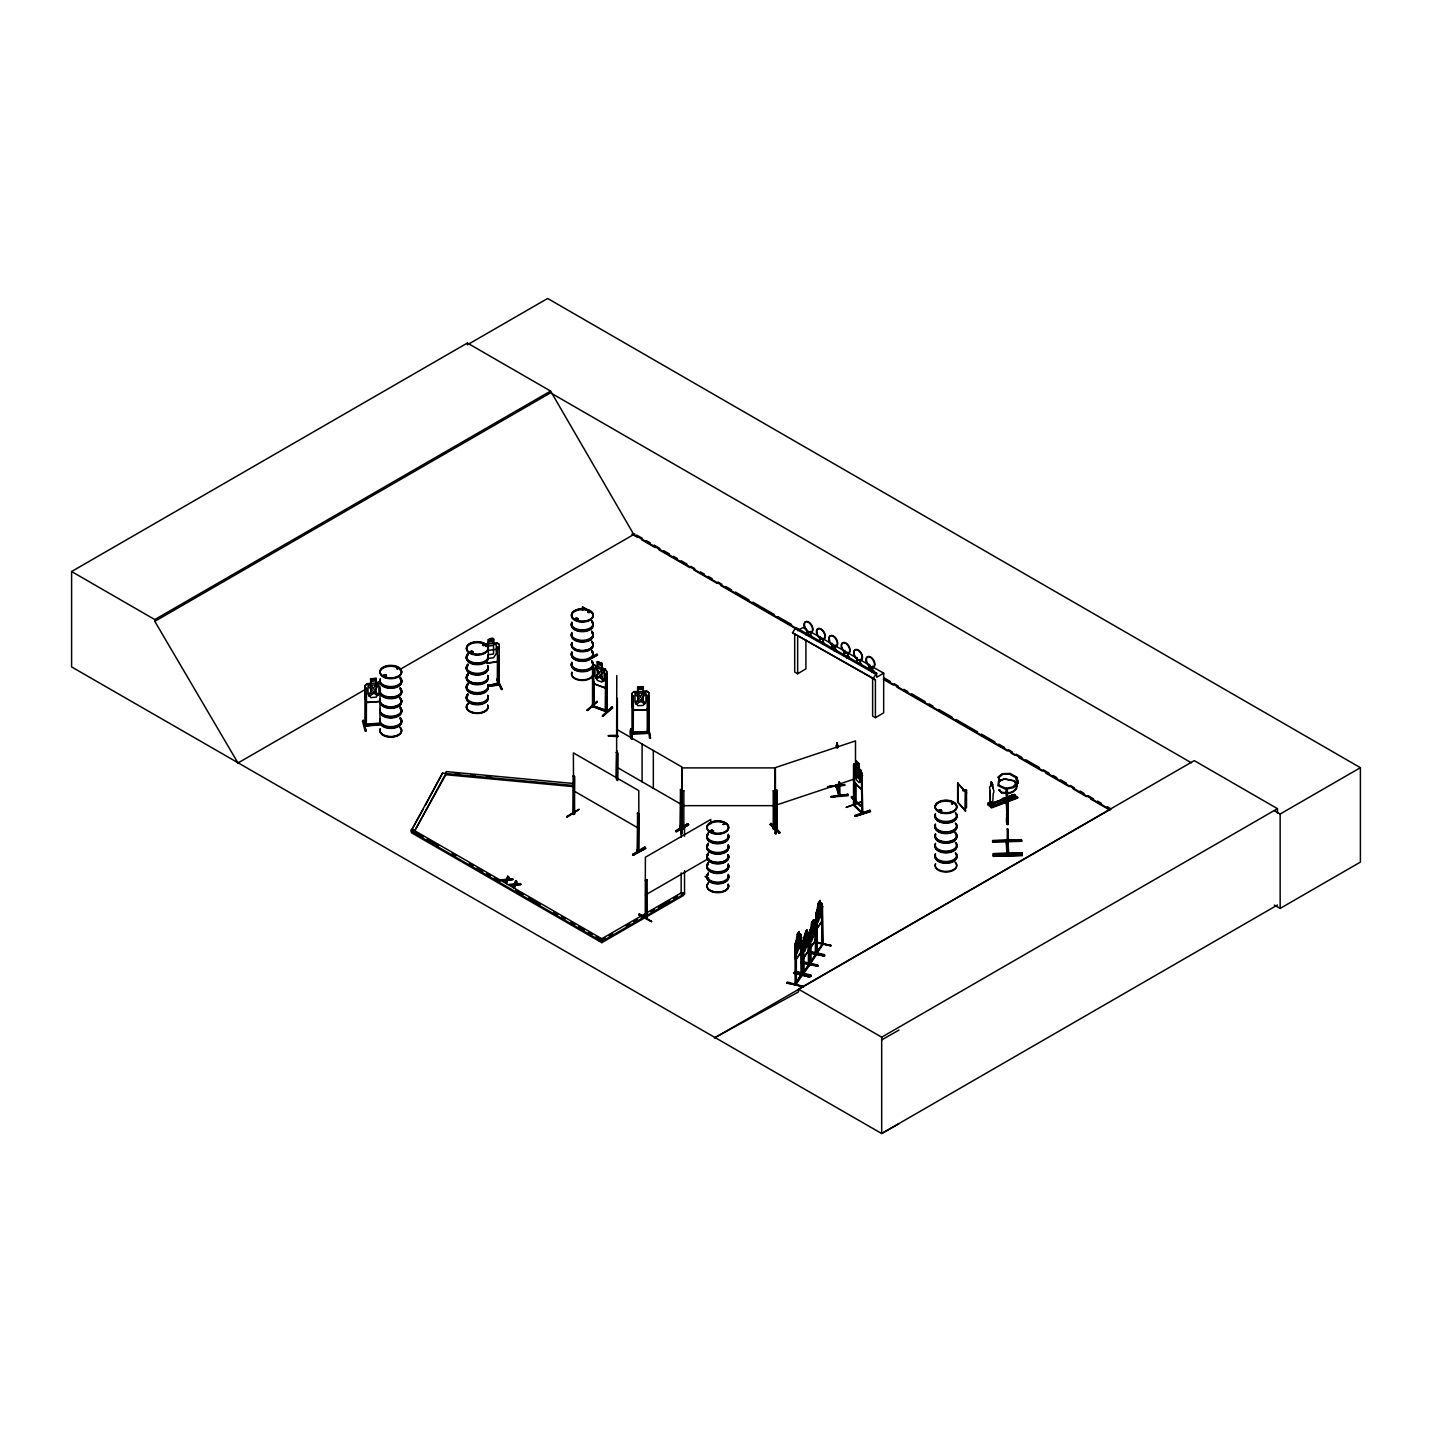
<?xml version="1.0" encoding="UTF-8"?>
<svg xmlns="http://www.w3.org/2000/svg" width="1432" height="1432" viewBox="0 0 1432 1432"><rect width="100%" height="100%" fill="white"/><g stroke="black" fill="none" stroke-linecap="round" stroke-linejoin="round"><path stroke-width="1.5" d="M992.662 841.622L1021.553 840.888M1021.499 840.137L1021.571 841.318L992.68 842.052L992.627 840.799L1014.841 840.262M810.763 632.944L810.888 636.524M823.293 643.684L823.167 638.242L822.505 643.612M835.483 650.808L835.554 645.259L834.892 650.611M848.013 658.022L847.959 652.258L847.833 658.022M860.346 659.257L860.489 664.681M872.75 666.256L872.661 671.912M616.798 735.851C625.14 737.48 593.564 735.422 617.085 735.332M807.541 631.118L807.165 634.788M831.491 649.144L832.35 643.433M844.737 650.432L844.218 655.659M869.51 669.532L869.528 664.448L872.732 671.34L872.07 672.342M1006.786 807.881L1006.732 810.512L1006.463 801.329M839.17 782.731L839.206 796.174L835.93 786.329M836.897 787.224L835.841 785.005L836.879 785.989M836.897 785.846L835.912 785.094L837.004 787.242M838.884 781.854C835.751 798.77 843.412 800.273 836.288 786.437M839.814 795.959L836.628 785.022M839.814 794.581L836.7 786.347M992.609 805.196L993.235 793.364A3.849 1.736 69.2 0 0 992.806 788.03L991.463 781.944L990.676 786.168A3.849 1.736 69.2 0 0 990.246 790.732L990.317 806.019L990.246 790.732M990.676 786.168L991.212 781.872M990.049 803.513L991.535 802.869L989.942 802.922M801.132 947.268L800.667 952.871L795.637 960.031L800.631 952.799L801.132 934.81L801.276 976.445L801.974 974.029M808.131 951.958L824.635 955.824L808.131 952.745L808.99 945.478M815.578 935.418L815.184 940.949L815.81 935.382M822.129 916.176L821.664 921.778L821.449 903.234M999.554 781.067L998.122 776.985L1002.4 773.692L1010.079 773.423L1016.702 777.039L1018.259 782.803L1013.713 787.6L1005.676 789.229L997.853 785.613L998.713 781.102M998.641 785.273L999.142 781.299M1002.364 774.05L998.319 777.397M1005.891 788.405L1012.925 786.866L1016.935 782.624L1015.557 777.469L1009.578 774.229L1002.668 774.211M1003.922 799.79L1006.463 799.897L1004.244 799.253M592.311 705.135C596.661 706.961 591.13 702.915 592.526 706.71L592.562 666.023L594.083 664.931L597.216 666.256M594.101 705.35L593.528 707.104L594.262 705.457M827.678 787.027L844.719 785.094M572.961 812.499L573.999 813.09M573.248 813.501L574.608 814.146L574.5 776.448L573.391 775.822L572.961 813.967L574.5 814.056M637.705 849.23L638.493 850.268L637.544 849.248M684.048 827.965C681.22 825.369 683.189 831.92 681.041 825.763M786.973 983.372L787.314 982.066L803.477 986.487L786.991 983.229M787.278 982.728L803.137 986.917M794.939 972.131L810.798 976.338L794.67 972.561L811.103 975.765L794.993 971.415L811.121 975.102M801.759 962.036L817.976 965.705L801.293 962.841L801.831 962.071M824.635 955.86L807.988 952.137M808.257 951.725L824.42 955.269M808.274 951.099L803.334 958.205L808.364 951.045M810.798 976.302L793.632 972.722L809.778 977.161L793.614 972.74M817.887 965.741L801.777 961.946M817.941 965.061L801.777 961.409M1000.145 789.981L998.874 790.017L1002.418 792.326L1008.629 793.006L1012.836 791.538L1015.861 788.746L1016.738 785.416L1013.963 780.816M1007.305 847.171L1007.287 828.949M1007.859 847.135L1008.021 829.182L1007.287 847.225M1006.696 814.772L1007.663 814.754M1007.698 815.452C1004.208 814.486 1009.363 812.374 1006.732 814.092M1008.128 824.349L1007.161 824.367M608.403 735.887L617.389 735.851L617.389 734.849M384.778 676.387C381.556 674.794 387.965 674.544 385.047 674.812M384.045 675.17L384.456 676.226M386.21 675.313L385.781 676.226M386.228 676.477L385.87 674.848M397.022 668.01C398.705 669.299 395.375 668.243 397.881 668.887M397.129 669.066L396.879 668.386M470.036 651.757L471.11 653.082L473.061 652.24M470.555 652.33L471.54 651.005L473.169 651.9M471.54 652.67L472.453 651.399M482.727 645.313L483.318 644.991M483.533 645.42L483.193 644.579M574.912 619.143L575.861 618.248M576.076 619.68C573.623 618.123 579.262 617.264 577.329 619.573M577.633 618.678L575.7 618.964M589.161 612.628L588.319 611.41L589.286 612.341M710.523 830.9L712.044 832.26L713.548 830.9M713.601 831.133L712.563 831.831M723.178 824.313L724.646 823.704M724.646 824.223L724.019 823.525M723.607 824.152L723.214 824.456M723.912 824.009L723.661 823.83M938.712 810.279C937.978 812.803 943.724 811.21 940.949 809.778M940.484 809.617L939.213 810.834M940.734 811.21L941.254 810.208L939.911 811.174M952.584 803.8C952.155 803.674 952.369 803.173 952.548 803.907M1016.362 789.014L1017.364 785.363L1014.089 780.691L1004.315 778.793L998.408 781.281M801.24 935.024L800.47 934.129L799.181 936.51L799.074 931.57L800.04 945.156L797.069 953.264C794.098 951.403 798 926.558 797.248 939.374L794.939 943.974L795.637 960.031M803.495 958.241L802.69 942.113L806.753 929.744L806.932 934.434M809.259 964.237L802.797 973.939L802.869 942.149L808.167 932.304L808.919 933.181M810.351 929.368L809.617 932.089L811.747 927.435L811.693 922.745L813.752 919.684L811.586 922.745L810.548 930.478L811.586 941.325L814.54 933.234L814.54 924.553L813.501 924.535M818.245 903.628L818.245 908.282L815.936 912.882L816.115 923.318M861.992 785.488L861.115 789.265L862.154 785.434M423.067 809.384L411.145 830.882L442.577 773.047L445.782 773.656L414.349 831.473L445.782 774.819L446.39 771.615L573.104 783.465M777.2 827.105L775.231 826.98L776.484 826.425M795.154 983.014L796.461 983.838L795.082 984.375M796.353 983.838L796.317 946.033L795.172 946.749L796.317 946.033M800.757 976.105L801.419 975.282M804.014 971.863L802.761 972.328L803.352 974.064L803.424 944.673L804.104 973.259L803.352 972.686M855.799 783.394L855.871 801.974L855.942 800.47L854.635 800.971C855.155 804.641 852.559 799.844 855.28 800.237M809.17 965.598L809.098 963.235L809.259 965.616M809.671 962.232L810.279 963.951L816.491 954.625M809.617 964.935L803.495 973.939M815.22 954.159L815.918 953.121M816.168 951.922L816.741 951.206M822.111 942.972L821.771 945.12M998.713 777.343L1000.091 781.245L998.641 777.182M871.086 671.089L873.806 672.628C874.755 669.317 869.994 672.575 872.679 671.805M639.209 913.956L638.618 915.012L651.632 921.653L639.209 913.956L651.56 921.51M1007.591 814.146L1007.555 813.197M1007.609 815.452L1006.875 791.055L1006.911 815.56M1007.215 822.29L1008.038 824.528L1007.913 799.951L1007.358 824.563C1008.808 799.862 1004.154 826.622 1007.985 823.472M998.766 785.13L1005.873 788.352M1008.056 841.372L1006.231 841.604L1006.177 840.28L1008.056 840.387L1008.701 854.546M1006.947 853.597C1011.439 855.566 1003.546 853.418 1008.701 853.562M808.31 932.536L806.86 934.684L806.753 929.744C803.101 935.705 803.137 944.547 804.748 951.439L807.72 943.33L807.72 934.666L806.681 934.649M818.173 903.574L820.25 900.513L817.994 903.538L817.028 911.307L817.35 952.745L816.598 951.278M846.258 807.165L861.259 802.206M616.691 736.334L616.798 737.229M617.461 737.086L617.389 736.227M770.165 824.438L779.76 832.815L770.165 824.438L771.007 823.4L779.76 832.815M778.936 833.066L779.76 832.028L770.971 823.4M499.016 656.858L497.173 661.602L486.576 663.088M486.522 663.356L497.369 661.87L499.249 656.966M506.355 882.828L507.608 879.767L512.835 879.087L507.608 880.555L506.355 883.616L505.371 882.255L506.391 879.857L501.254 879.892L506.552 879.982L507.787 876.187L508.772 877.53L507.787 879.892L512.835 879.875M514.321 887.428L515.574 884.35L520.783 884.475L515.574 885.137L514.321 888.216L513.336 886.856L515.753 880.769L516.737 882.13L515.735 884.493L520.783 884.475M605.02 687.754L606.774 683.941M592.454 678.571L593.922 683.744L605.127 687.951L606.864 683.852M506.552 879.982L507.787 876.187M513.336 886.856L515.753 880.769M801.508 962.447L817.797 965.973M649 705.278L646.906 709.825L633.839 710.2M648.982 705.17L647.049 709.968L633.714 710.362L631.96 705.922M809.742 964.864L809.689 932.053M506.391 879.857L505.371 882.255M507.787 879.892L508.772 876.742M515.735 884.493L516.737 881.342M497.495 683.404L497.316 685.212L497.477 683.35L498.963 683.189L498.998 684.979L488.58 686.465M497.173 684.872L498.801 684.603M566.875 816.419L579.137 809.277L566.947 817.189M566.839 816.992L578.456 809.671M363.334 720.296L366.019 730.964L365.07 731.054L362.493 721.048L363.37 720.278L366.019 730.964M838.758 795.118L839.474 781.783M839.922 795.977L839.761 782.678M872.625 678.356L872.625 716.107L875.417 717.683L875.417 679.932L792.487 632.729L795.923 627.556L876.653 673.165L876.653 677.3L883.669 673.165L872.142 666.632M875.417 679.932L873.216 678.338L876.653 673.165M572.854 813.877L573.248 812.123L573.82 814.45L574.662 812.857L572.961 812.588M638.887 849.892L638.26 851.646L638.779 813.573L637.67 812.946L637.258 851.091L637.115 849.498M680.272 825.96C684.138 828.09 678.553 828.322 680.719 825.655M630.957 728.584C634.662 750.171 627.592 732.45 631.082 728.781L632.228 738.769L631.261 738.805M1006.499 841.551L1006.499 840.262L1007.126 854.868M586.959 710.236L597.18 701.376L587.013 710.2M587.621 710.397L597.108 701.931M682.08 833.012L681.202 833.782L681.22 827.678M425.232 805.482L442.577 773.047M364.641 724.467C369.832 723.983 362.94 728.1 365.124 724.878M380.232 724.395L380.214 723.464M854.528 804.587L853.526 803.764L854.439 803.585M854.976 783.483L855.065 805.786L853.526 805.142L862.243 813.68L862.243 773.083L854.492 764.062M861.384 811.532C864.677 811.908 859.952 812.105 862.136 811.282M862.673 812.034L862.816 813.448L861.885 774.873L862.082 813.662L861.241 770.434M862.673 813.412L854.098 804.838M1007.949 829.361L1007.179 828.949M834.946 650.862L833.943 646.888M799.074 931.57L796.998 934.631L799.253 931.606M818.406 903.861L819.659 902.017L818.406 905.4M800.47 934.129L795.834 941.289M820.071 900.477L820.178 905.418L821.646 903.073L816.831 910.197M801.49 976.266L801.347 937.62L802.01 975.639L795.78 984.733L795.816 982.191M816.741 914.815L816.741 953.551L822.97 944.314M821.717 945.227L822.344 906.528L823.06 944.44L823.042 942.99L821.682 943.616M801.902 937.745L800.774 938.461M811.926 923.014L813.161 921.17L811.926 924.571M822.917 906.653L821.771 907.369M810.208 929.44L815.166 922.244L815.757 935.454M815.13 922.441L813.68 924.571L813.573 919.63M803.424 944.673L802.869 945.514L803.996 944.798M808.471 937.226L809.599 936.51L808.471 937.226L808.4 965.633M810.261 934.559L810.405 963.772M815.989 954.106L816.491 953.247L815.22 955.538L815.864 926.271L816.526 954.858L816.509 951.26M816.419 926.397L815.291 927.113M816.634 928.938L821.628 921.707M816.813 928.974L821.664 921.778M810.333 948.127L815.184 940.949L810.154 948.091L809.51 931.999M795.082 982.996L795.709 982.209L795.512 983.73M809.581 962.214C812.374 960.299 808.776 962.823 810.924 963.145L810.816 934.702M808.4 964.649L803.352 973.008M815.22 954.553L810.888 961.928M821.682 944.995L823.06 943.062L822.344 943.885M801.276 975.067L801.956 974.172M816.813 952.477L822.415 944.189M810.1 976.588L793.668 973.312M831.097 945.496L816.67 942.632M816.634 942.883L831.115 945.55L816.956 942.31M385.047 674.955C383.346 676.906 387.159 674.526 384.313 675.743M386.55 675.868L384.599 676.727M471.54 652.294L470.537 652.025L471.54 651.327M589.501 612.431L588.946 611.357M711.149 830.524L711.149 831.616M711.453 831.723L711.453 830.542M712.939 831.616L712.635 830.542M939.947 809.617L938.587 810.924M939.696 811.21C937.566 808.561 943.867 810.691 939.696 810.172M951.922 803.549L952.781 803.674M637.813 686.984L637.831 691.745L634.985 693.392L634.985 702.074L637.831 705.672L643.129 705.475L645.975 701.644L645.975 692.981L643.129 691.531L643.308 686.626L637.634 686.841L637.634 691.584L633.767 691.638L631.96 693.464L632.049 734.043C630.671 728.53 635.611 736.46 633.177 732.056L631.852 732.182M647.013 733.023L647.353 731.519L648.929 731.573M498.855 655.767L499.177 684.943M1004.262 779.08L999.196 781.245M683.995 827.624L682.294 827.66M684.048 828.949L684.048 827.213M773.101 827.624L774.963 827.571M774.963 827.231C769.611 830.238 777.916 826.515 775.535 828.645L775.392 767.588L855.495 740.899L855.495 765.332M998.659 777.504L1002.615 774.461M807.004 634.931L807.165 631.297M801.276 974.011L795.118 984.607L795.118 944.01M380.178 723.536L365.106 724.843L364.927 726.185L365.017 685.588L366.807 683.762L370.673 683.529L370.637 678.786L376.258 678.285L376.115 683.207L378.925 684.496L378.925 693.178L376.115 697.133L370.852 697.617L368.042 694.144L368.042 685.481L370.852 683.673L370.673 678.893M365.232 685.731L366.932 684.031M364.82 725.827L380.214 724.359M1016.38 789.014L1013.051 792.021L1008.379 793.632L1001.469 792.827M645.438 916.462L647.031 916.086L645.993 916.766M645.438 917.84L647.013 917.608L647.031 916.086M645.886 918.198L646.924 917.59L646.906 879.785L645.385 880.179L646.906 879.785M593.976 665.021L605.127 669.227L606.613 671.465L606.613 683.852M593.779 669.299L592.472 668.816L593.779 669.299L593.528 707.104M601.995 663.392L597.323 661.512L597.377 666.471L594.996 667.115L594.996 675.797L597.377 680.397L601.834 682.062L604.215 679.251L604.215 670.57L601.834 668.135L601.834 663.481L597.377 661.817M605.092 669.192L606.774 671.465L606.864 711.972L606.506 710.523L593.94 706.137L606.47 710.576M593.922 683.744L605.127 687.951M605.396 673.667L607.043 673.863L607.186 711.686L605.235 711.418L605.718 673.362M597.198 701.394L587.764 710.576M611.786 706.853L602.299 716.018L612.556 707.927L611.75 706.835L612.538 707.838M602.514 716L611.858 707.462M603.087 716.233L612.484 707.802M777.2 826.765L777.129 828.215L776.735 790.088L775.392 790.536L775.893 828.591M822.344 944.279L817.368 951.618M822.487 945.174L822.308 903.753M815.703 954.679L808.955 964.398M795.888 984.554L795.745 945.908M853.651 764.778L854.618 763.811L853.544 764.616L853.526 805.142M633.23 733.936L633.374 695.773M648.75 731.967L631.727 732.629M648.75 733.327L648.982 692.694L646.978 691.137L643.326 691.37M1004.584 779.044L1013.784 780.941M383.579 675.295L384.778 674.74M484.249 645.367L483.21 645.438M577.329 619.089L575.753 619.143M588.355 611.446L588.248 612.431M589.053 611.84L587.764 612.287L589.125 612.431M710.576 830.811L711.776 830.256M951.994 802.976L951.492 803.961M941.397 811.353L941.236 809.868M810.243 636.47L807.29 634.501M831.867 648.857L831.956 643.666M485.609 646.458L488.366 644.507C488.079 632.89 489.833 648.929 484.159 644.561M682.115 828.609L682.294 767.892L774.784 767.892L774.927 829.003L773.405 828.502M683.816 828.985L683.87 790.84L682.294 790.84L683.87 790.84M773.047 828.609L774.963 828.609M1014.411 794.796L988.062 804.784L988.241 802.887L990.89 801.884L993.826 805.769L993.826 804.444L991.177 805.464L991.177 806.771L988.241 802.887M1016.988 797.033L990.55 806.932L1017.561 797.033L1017.83 797.946L991.606 807.863L988.241 804.533L989.1 805.661M1014.178 794.814C1006.159 793.274 1021.195 803.048 1011.726 795.261M988.868 805.285L1015.198 795.709M1014.375 794.259L1017.382 797.606M797.678 630.653L802.94 627.538L806.789 629.722M807.755 633.732C803.012 637.437 809.528 631.512 807.755 635.289M819.945 636.435L819.552 641.554L823.149 643.326L819.552 641.554M834.265 651.041L836.288 649.842L836.628 651.614M794.688 634.322L794.688 672.073L797.66 673.756L805.912 668.887L805.912 640.014M846.652 658.04L848.675 656.841L849.015 658.613M846.992 658.237L849.015 657.037M857.142 657.449L856.748 662.568M871.784 672.235L873.806 671.053M875.417 717.683L883.669 712.814L883.669 673.165M591.685 656.858L596.983 653.923M591.685 657.646L597.591 654.961L592.365 658.04M573.033 813.931L574.071 814.45L574.5 776.448M616.136 778.149L616.566 752.23L617.675 752.856L617.675 780.673M617.389 779.688L617.675 752.856M680.433 789.587L681.972 789.981L681.578 828.072L680.433 827.356L680.433 789.587L681.543 790.231M637.115 850.877L637.92 849.319M632.604 854.313C657.127 840.906 638.976 848.782 633.284 855.387C657.27 840.745 640.999 852.684 632.693 854.421M632.693 854.94L645.42 848.227M632.604 855.083L644.973 847.959M680.307 827.284L680.844 789.336M675.797 831.491L688.04 823.651L675.797 831.491L688.667 824.725L676.477 831.849M688.058 823.704L675.815 830.721M675.958 831.491L688.667 824.76M705.618 876.312L708.554 877.959M899.01 1123.673L881.682 1133.535L71.6 666.918L71.6 571.529L467.387 343.036L550.586 391.061L633.785 534.476L800.327 630.617M71.6 571.529L154.799 619.573L550.586 391.061M238.929 762.451L237.98 762.988L154.799 621.345L550.586 392.833L1191.406 762.808M237.98 762.988L366.664 688.685M380.214 680.862L376.258 682.921L379.928 682.706L366.807 683.762M399.582 669.693L634.716 533.939M586.422 609.173L582.394 606.864L582.394 609.96M605.11 937.978L599.417 941.272L599.417 940.09L681.167 892.906L683.547 894.284L683.547 895.447L601.798 942.65L411.396 832.726L411.396 831.545L413.776 830.166L601.798 938.73M645.385 895L708.858 858.359M608.922 935.794L612.717 933.592M626.035 925.913L629.829 923.712M633.642 921.528L637.437 919.326M641.232 917.124L645.044 914.941M650.737 911.647L654.549 909.445M658.344 907.244L669.764 900.674M673.559 898.473L677.354 896.271M411.396 831.545L601.798 941.468L683.547 894.284M715.284 1037.466L798.483 991.893L798.483 989.136L1194.27 760.625L1277.469 808.668L1277.469 813.036M714.353 1038.003L1110.158 809.492L883.58 678.696M798.483 989.136L881.682 1037.18L1277.469 808.668M1274.355 810.691L1280.154 814.038L1360.4 767.695L1360.4 862.1L1280.154 908.425L1274.337 905.078M1277.469 905.024L881.682 1133.535L881.682 1037.18M881.682 1039.918L899.01 1030.056M775.5 828.197L776.896 827.785M776.932 828.233L775.697 828.591M855.674 801.992L854.367 802.439M1004.494 798.859L1004.351 800.291M471.038 651.166L470.645 652.473M577.114 619.68L577.633 619.161M710.845 830.614L712.474 830.363M711.31 830.882L712.778 830.882M951.636 803.298L952.763 803.083M831.956 648.571L835.536 650.325L832.314 648.517M844.343 655.802L844.343 650.665M859.952 664.376L859.952 659.49M872.357 671.626L869.135 669.567L869.135 664.681M992.806 788.03L992.806 784.629M988.492 803.101L991.141 802.099M1002.275 798.859C1011.905 805.876 996.6 798.25 1004.942 797.839L1008.11 800.631M1007.305 796.944C1016.917 803.961 1001.612 796.353 1009.954 795.941L1013.14 798.734M987.973 804.695L1014.769 795.315M988.599 805.232L1015.019 795.333M991.177 805.464L994.077 804.659L994.077 806.306L989.351 802.421L989.351 805.16M990.55 806.932L1016.953 796.818M681.238 833.71L681.865 827.678M775.697 790.84L777.039 790.375M854.134 764.294L855.799 764.133L854.134 764.294L854.439 805.876L854.188 767.158M854.224 800.148L851.521 796.622M851.413 797.373L861.008 805.733L855.638 801.544M855.495 801.598L854.134 802.063L855.495 801.598L855.495 783.107M856.551 765.744L856.551 761.108L856.497 766.048L855.065 766.174L855.065 774.855L856.497 779.993L859.146 782.642L860.56 780.351L860.56 771.687L859.146 768.716L859.236 764.008L856.497 761.412M859.236 764.008L859.236 768.644L861.205 770.559M853.544 777.075L854.421 782.57L861.115 789.265L854.421 782.57M862.673 775.643L861.366 775.034M775.392 805.357L853.383 779.366M861.348 801.634L846.33 807.415M861.276 811.729L854.349 804.981M855.047 815.363L870.029 810.315L854.993 816.097L870.495 811.532L870.012 810.297M855.047 815.954L870.137 811.103L855.119 816.115M855.459 816.473L870.477 811.479M592.651 704.848L594.262 706.764M605.575 711.077L605.396 710.039M1016.595 777.057L1018.224 782.785M957.65 783.125L965.669 792.021L965.347 810.995L957.65 802.01L957.65 783.125L966.672 792.97M966.672 790.518L962.698 790.571L966.511 790.589L966.511 807.755M957.65 802.01L965.669 810.888M576.863 619.734L578.152 618.982L576.899 618.32M483.032 645.367L484.07 645.438M723.321 824.581L724.467 823.597M711.203 830.453L713.172 830.954M712.635 831.419L711.149 831.133M940.806 810.78L939.625 810.78M776.538 827.857L776.735 790.088M592.723 666.149L592.991 706.298M606.631 711.919L592.58 706.674M648.875 733.363L648.785 695.54L647.192 695.254M497.334 647.085L498.855 646.87M497.173 679.77L502.131 689.508L497.137 679.18M488.437 685.14L497.173 683.887M497.692 683.834L499.106 683.655L497.387 683.887M488.58 685.481L497.173 683.494M488.437 686.125L498.819 684.55M810.369 636.381L807.165 634.555L810.369 636.381L810.369 631.476M847.941 657.324L844.343 655.57M488.151 639.639C499.338 633.911 488.616 646.852 497.244 643.004L499.249 644.472L498.998 684.979M488.366 639.871L493.539 639.155M487.005 650.593L499.267 648.911M488.366 658.452L493.539 657.736L496.295 653.636L496.295 644.955L493.539 643.791L493.485 639.048M507.787 879.105L512.835 879.087M506.391 880.644L502.185 880.429M515.735 883.705L520.783 883.687M509.219 884.475L514.518 883.795M514.339 885.227L510.15 885.012M501.254 879.892L506.552 879.212M774.73 828.985L774.605 827.123L773.405 827.177M647.353 731.519L633.32 732.128M836.36 747.701L837.058 742.832L837.093 747.737L836.127 745.302M829.808 786.222L844.737 784.575L827.517 786.705M829.647 786.472L844.737 785.363M831.008 796.371L848.03 794.42L830.99 797.087L848.192 795.727M831.008 796.944L848.013 794.402M1004.799 799.038L1006.266 799.325M705.063 876.527L708.643 878.532M370.852 679.037L376.115 678.553M366.467 688.273L364.82 688.076L366.467 688.273L366.324 726.149M364.927 726.185L379.981 724.825L380.053 686.716M471.271 651.596L472.542 652.025M815.775 955.663L815.864 926.271M637.544 850.626L638.941 851.342L638.779 790.625L573.391 752.874L573.641 813.573M637.634 686.948L643.326 686.733M633.839 691.781L646.906 691.388L648.803 692.873M633.409 696.131L631.816 695.827M648.392 727.331L650.486 738.035L649.519 738.107L648.392 727.331L650.486 738.071M631.816 733.596L648.785 733.291L631.852 733.936M993.271 853.651L1022.162 853.078L993.271 853.705L993.343 856.336L1022.233 855.423L993.343 856.336M993.289 855.155L1022.179 854.242L993.289 855.155L1022.179 854.492L1022.233 855.602M854.098 803.459L854.958 804.211M861.795 812.535L861.312 812.946M379.874 723.106L366.162 724.234L366.556 725.684M617.389 698.458L617.389 737.229M773.226 790.84L774.784 791.198L773.226 790.84L773.28 828.985M775.016 832.994L775.983 833.782L774.963 826.98M682.294 805.661L774.784 805.661M681.167 892.906L684.532 892.906M647.425 732.074L648.75 731.573M851.539 797.212L860.381 805.84M384.259 676.405L385.942 675.027M647.282 733.399L647.228 695.594M455.286 773.62L459.726 774.05M470.842 775.088L475.299 775.5M486.415 776.538L490.854 776.95M445.853 773.531L572.567 785.38M572.567 786.562L445.853 774.712L446.39 771.615M411.145 829.701L414.349 830.292M1004.62 800.148L1006.428 799.253M497.871 679.699L502.113 689.418M813.573 924.284L813.752 919.684M808.131 932.501L809.026 965.669M816.634 942.095L830.775 946.069M816.741 952.584L817.368 951.224M808.185 951.009L824.474 954.607L824.277 956.379M808.185 952.531L824.331 956.164M801.293 962.053L817.976 965.705M801.347 962.644L817.511 966.278M796.371 982.71L800.721 975.335L801.974 975.407M576.326 619.734L575.592 618.517L574.966 619.394M712.313 830.256L713.494 830.811M1001.469 792.863L998.909 790.124M835.823 785.183L836.288 786.043M638.171 851.539L637.312 851.056M605.181 669.102L601.995 668.046L602.102 663.302M592.794 706.28L607.025 711.579M384.528 676.316L383.472 675.635M1006.857 814.164L1006.786 816.258L1006.445 790.553L1006.875 800.864M810.619 631.888L856.766 657.95M860.614 660.116L868.293 664.466M794.688 628.29L875.417 673.899M792.487 632.729L873.216 678.338M616.136 752.462L617.264 753.107M572.961 776.055L574.071 776.699M637.24 813.179L638.368 813.823M645.474 848.353L644.794 847.171M1360.4 767.695L547.65 298.465L467.387 344.79L467.387 343.036M636.649 535.049L642.467 538.414M646.333 540.634L650.2 542.871M654.084 545.109L659.884 548.474M663.768 550.711L669.567 554.059M673.434 556.296L677.318 558.534M681.185 560.771L687.002 564.118M690.868 566.356L694.735 568.593M700.552 571.941L704.419 574.178M708.303 576.416L712.169 578.653M717.987 582.001L721.853 584.238M725.72 586.476L731.537 589.841M735.404 592.078L748.972 599.901M752.838 602.138L774.139 614.435M778.006 616.673L791.574 624.495M884.511 678.159L890.328 681.507M894.195 683.744L898.079 685.982M903.878 689.329L907.745 691.567M911.629 693.804L925.179 701.626M929.046 703.864L932.93 706.101M938.73 709.467L952.298 717.289M956.164 719.526L977.465 731.824M981.332 734.061L994.9 741.883M998.766 744.121L1004.584 747.468M1008.45 749.706L1012.317 751.943M1016.201 754.181L1022.001 757.528M1025.885 759.765L1039.435 767.588M1043.302 769.825L1049.119 773.191M1052.985 775.428L1056.852 777.665M1060.736 779.885L1066.536 783.25M1070.42 785.488L1074.286 787.725M1080.104 791.073L1083.97 793.31M1087.837 795.548L1093.654 798.895M1097.521 801.132L1101.405 803.37M1107.205 806.717L1111.089 808.955M631.87 534.154L637.67 537.501M641.536 539.739L655.086 547.561M658.953 549.798L689.92 567.663M693.786 569.9L717.02 583.307M720.887 585.545L794.42 628.004M883.437 679.394L893.12 684.979M896.987 687.217L1007.287 750.905M1011.153 753.143L1015.037 755.362M1018.904 757.6L1042.12 771.007M1045.986 773.244L1069.221 786.651M1073.087 788.889L1086.637 796.711M1090.504 798.949L1109.854 810.118M582.52 607.096L586.279 609.262M585.616 609.638L583.2 608.26L583.2 609.799M616.566 729.282L681.972 767.033L681.972 791.466M616.566 767.033L680.057 803.692M573.391 790.625L638.779 828.394M507.787 876.975L508.772 877.53M515.753 881.557L516.737 882.13M423.371 836.879L413.776 831.348L413.776 830.166M427.201 839.098L438.711 845.739M452.154 853.508L455.985 855.71M469.41 863.478L473.258 865.68M477.089 867.899L482.853 871.229M486.683 873.431L490.514 875.65M494.362 877.87L500.108 881.199M515.466 890.06L523.128 894.481M528.891 897.81L540.401 904.451M553.826 912.202L557.675 914.422M561.505 916.641L565.354 918.861M571.1 922.172L574.93 924.392M578.779 926.611L584.524 929.923M588.373 932.143L592.204 934.362M596.034 936.582L599.883 938.801M991.266 782.015L992.287 783.322M497.173 643.165L499.249 644.472M575.234 619.43L577.024 620.074L578.098 618.749M483.962 644.454L497.244 643.004M472.9 651.542L472.721 652.008M851.413 796.586L860.185 806.019M770.237 824.349L779.008 832.977M856.39 761.162L859.397 763.954M854.457 763.865L856.658 765.995M1017.615 797.57L991.177 807.469L991.427 805.679M1007 854.689L1006.141 840.423M817.028 919.988L818.066 922.172L821.037 914.063L819.999 900.728M497.011 679.126L501.2 689.633M365.214 698.01L366.932 702.45L379.981 701.447L366.753 702.503L365.017 698.046L365.214 685.624M632.139 705.779L633.857 710.326M836.861 742.85L838.096 746.108M837.076 744.425L837.738 747.916L837.076 745.982M592.723 678.517L594.155 683.547M992.466 783.787L992.609 784.7M809.689 944.44L810.369 947.894M802.869 954.535L803.549 958.008M795.011 956.325L795.816 960.067M854.671 782.445L853.812 764.724M1022.162 852.917L1022.179 854.492M1007.484 791.055L1007.519 791.95L1006.875 791.055M1007.913 799.951L1007.949 800.846L1007.305 799.951M1006.678 793.149L1006.553 788.101L1006.714 806.252L1006.553 802.958M1006.714 796.031L1006.786 799.217M1021.571 841.318L1021.535 839.671L992.644 840.477L992.68 842.052M775.911 827.732L775.983 833.782L775.84 827.678M774.998 826.98L775.267 833.675M682.062 826.98L682.169 833.782M1280.154 814.038L1280.154 908.425M990.89 801.884L990.89 803.513M989.584 802.332L989.584 805.088M965.938 789.641L965.938 792.111M965.347 792.111L965.347 810.995M957.972 783.035L957.972 801.92M873.466 670.856L873.466 672.038M872.357 666.489L872.357 671.375M861.42 665.612L861.08 663.857L861.08 665.021M848.675 656.841L848.675 658.022M836.771 785.076L836.879 787.367M836.288 649.842L836.288 651.023M835.93 784.951L836.037 787.242M824.223 644.615L823.883 642.843L823.883 644.024M816.186 912.882L816.186 923.21M815.184 953.927L815.22 955.538M811.837 637.616L811.497 635.844L811.497 637.025M808.812 932.984L808.919 945.567M808.096 633.911L808.096 635.092M797.66 636.005L797.66 673.756M710.773 823.919L710.773 819.48L645.385 857.249L645.259 918.019M684.532 826.157L684.532 836.234M684.532 870.656L684.532 894.087L681.167 894.087L681.167 872.876M681.167 826.157L681.167 837.273M653.332 750.511L653.332 788.262M646.476 879.534L646.602 917.232M645.814 880.429L645.814 918.181L645.689 916.892M642.091 744.014L642.091 781.765M637.67 812.946L637.67 850.697M632.139 693.41L632.156 705.887M616.78 675.528L616.566 780.046M605.718 684.478L605.718 711.131M601.798 941.468L601.798 942.65M597.484 661.727L597.484 666.363M594.119 682.348L593.94 707.122M497.495 647.425L497.316 685.212M376.079 678.446L376.079 683.1M154.799 619.573L154.799 621.345M728.369 845.757A10.973 6.337 0 0 1 716.34 853.669A10.973 6.337 0 0 1 708.267 844.218M728.19 846.384A10.794 6.229 0 0 1 716.358 854.17A10.794 6.229 0 0 1 708.428 844.88M728.172 854.51A10.776 6.211 0 0 1 716.358 862.279A10.776 6.211 0 0 1 708.446 853.007M728.244 854.743A10.829 6.265 0 0 1 716.358 862.565A10.829 6.265 0 0 1 708.393 853.221M728.244 855.101A10.829 6.265 0 0 1 716.358 862.923A10.829 6.265 0 0 1 708.393 853.597M728.369 835.339A10.973 6.337 0 0 1 716.34 843.251A10.973 6.337 0 0 1 708.267 833.8M728.226 844.629A10.812 6.247 0 0 1 716.358 852.434A10.812 6.247 0 0 1 708.393 843.126M728.19 835.966A10.794 6.229 0 0 1 716.358 843.752A10.794 6.229 0 0 1 708.428 834.462M728.369 845.22A10.973 6.337 0 0 1 716.34 853.132A10.973 6.337 0 0 1 708.267 843.681M728.369 834.802A10.973 6.337 0 0 1 716.34 842.714A10.973 6.337 0 0 1 708.267 833.263M728.19 834.212A10.794 6.229 0 0 1 716.358 842.016A10.794 6.229 0 0 1 708.428 832.708M728.369 875.453A10.973 6.337 0 0 1 716.34 883.365A10.973 6.337 0 0 1 708.267 873.914M728.19 876.08A10.794 6.229 0 0 1 716.358 883.866A10.794 6.229 0 0 1 708.428 874.576M728.172 884.224A10.776 6.211 0 0 1 716.358 892.011A10.776 6.211 0 0 1 708.446 882.738M728.172 856.085A10.776 6.211 0 0 1 716.358 863.854A10.776 6.211 0 0 1 708.446 854.582M728.244 884.439A10.829 6.265 0 0 1 716.358 892.261A10.829 6.265 0 0 1 708.393 882.918M728.244 884.797A10.829 6.265 0 0 1 716.358 892.619A10.829 6.265 0 0 1 708.393 883.293M728.244 855.53A10.829 6.265 0 0 1 716.358 863.353A10.829 6.265 0 0 1 708.393 854.009M728.369 865.035A10.973 6.337 0 0 1 716.34 872.947A10.973 6.337 0 0 1 708.267 863.496M728.226 874.326A10.812 6.247 0 0 1 716.358 882.13A10.812 6.247 0 0 1 708.393 872.822M728.19 865.662A10.794 6.229 0 0 1 716.358 873.448A10.794 6.229 0 0 1 708.428 864.158M728.369 874.916A10.973 6.337 0 0 1 716.34 882.828A10.973 6.337 0 0 1 708.267 873.377M728.369 864.498A10.973 6.337 0 0 1 716.34 872.41A10.973 6.337 0 0 1 708.267 862.959M728.19 863.908A10.794 6.229 0 0 1 716.358 871.712A10.794 6.229 0 0 1 708.428 862.404M955.269 832.386A10.776 6.211 0 0 1 947.358 841.658A10.776 6.211 0 0 1 935.543 833.872M956.379 815.345A10.794 6.229 0 0 1 945.943 823.185A10.794 6.229 0 0 1 935.526 815.345M956.397 813.591A10.812 6.247 0 0 1 945.943 821.449A10.812 6.247 0 0 1 935.508 813.591M956.397 825.745A10.812 6.247 0 0 1 945.943 833.621A10.812 6.247 0 0 1 935.508 825.745M955.448 823.597A10.973 6.337 0 0 1 947.375 833.048A10.973 6.337 0 0 1 935.347 825.118M955.448 823.06A10.973 6.337 0 0 1 947.375 832.511A10.973 6.337 0 0 1 935.347 824.581M956.379 824.009A10.794 6.229 0 0 1 945.943 831.849A10.794 6.229 0 0 1 935.526 824.009M955.448 813.179A10.973 6.337 0 0 1 947.375 822.63A10.973 6.337 0 0 1 935.347 814.701M955.448 812.642A10.973 6.337 0 0 1 947.375 822.093A10.973 6.337 0 0 1 935.347 814.164M955.341 832.618A10.829 6.265 0 0 1 947.358 841.962A10.829 6.265 0 0 1 935.472 834.14M955.305 832.994A10.794 6.229 0 0 1 947.358 842.302A10.794 6.229 0 0 1 935.526 834.498M956.361 835.465A10.776 6.211 0 0 1 945.943 843.287A10.776 6.211 0 0 1 935.543 835.465M955.251 862.1A10.758 6.211 0 0 1 947.358 871.354A10.758 6.211 0 0 1 935.561 863.603M955.341 833.37A10.829 6.265 0 0 1 947.358 842.696A10.829 6.265 0 0 1 935.472 834.874M956.379 845.041A10.794 6.229 0 0 1 945.943 852.881A10.794 6.229 0 0 1 935.526 845.041M956.397 843.287A10.812 6.247 0 0 1 945.943 851.145A10.812 6.247 0 0 1 935.508 843.287M956.397 855.441A10.812 6.247 0 0 1 945.943 863.317A10.812 6.247 0 0 1 935.508 855.441M955.448 853.293A10.973 6.337 0 0 1 947.375 862.744A10.973 6.337 0 0 1 935.347 854.815M955.448 852.756A10.973 6.337 0 0 1 947.375 862.207A10.973 6.337 0 0 1 935.347 854.278M956.379 853.705A10.794 6.229 0 0 1 945.943 861.545A10.794 6.229 0 0 1 935.526 853.705M955.448 842.875A10.973 6.337 0 0 1 947.375 852.326A10.973 6.337 0 0 1 935.347 844.397M955.448 842.338A10.973 6.337 0 0 1 947.375 851.789A10.973 6.337 0 0 1 935.347 843.86M955.305 862.691A10.794 6.229 0 0 1 947.358 871.998A10.794 6.229 0 0 1 935.526 864.194M591.702 641.071A10.829 6.265 0 0 1 583.737 650.414A10.829 6.265 0 0 1 571.851 642.592M591.685 622.293A10.812 6.247 0 0 1 583.737 631.619A10.812 6.247 0 0 1 571.869 623.797M591.685 620.557A10.812 6.247 0 0 1 583.737 629.865A10.812 6.247 0 0 1 571.869 622.061M591.667 632.729A10.794 6.229 0 0 1 583.737 642.019A10.794 6.229 0 0 1 571.887 634.233M591.828 632.067A10.973 6.337 0 0 1 583.755 641.518A10.973 6.337 0 0 1 571.726 633.588M591.828 631.53A10.973 6.337 0 0 1 583.755 640.981A10.973 6.337 0 0 1 571.726 633.051M591.685 630.975A10.812 6.247 0 0 1 583.737 640.283A10.812 6.247 0 0 1 571.869 632.479M591.828 621.649A10.973 6.337 0 0 1 583.755 631.1A10.973 6.337 0 0 1 571.726 623.171M591.828 621.112A10.973 6.337 0 0 1 583.755 630.563A10.973 6.337 0 0 1 571.726 622.634M571.887 642.932A10.794 6.229 0 0 0 583.737 650.737A10.794 6.229 0 0 0 591.667 641.429A10.812 6.247 0 0 1 583.737 650.862A10.812 6.247 0 0 1 571.869 643.058M591.667 642.413A10.794 6.229 0 0 1 583.737 651.703A10.794 6.229 0 0 1 571.887 643.917M592.723 675.26A10.776 6.211 0 0 1 579.53 679.663A10.776 6.211 0 0 1 571.923 672.038M591.702 641.858A10.829 6.265 0 0 1 583.737 651.184A10.829 6.265 0 0 1 571.851 643.362M591.667 652.008A10.794 6.229 0 0 1 583.737 661.298A10.794 6.229 0 0 1 571.887 653.511M591.667 650.253A10.794 6.229 0 0 1 583.737 659.543A10.794 6.229 0 0 1 571.887 651.757M591.667 662.425A10.794 6.229 0 0 1 583.737 671.715A10.794 6.229 0 0 1 571.887 663.929M591.828 661.763A10.973 6.337 0 0 1 583.755 671.214A10.973 6.337 0 0 1 571.726 663.284M591.828 661.226A10.973 6.337 0 0 1 583.755 670.677A10.973 6.337 0 0 1 571.726 662.748M591.685 660.671A10.812 6.247 0 0 1 583.737 669.979A10.812 6.247 0 0 1 571.869 662.175M591.828 651.345A10.973 6.337 0 0 1 583.755 660.796A10.973 6.337 0 0 1 571.726 652.867M591.828 650.808A10.973 6.337 0 0 1 583.755 660.259A10.973 6.337 0 0 1 571.726 652.33M592.723 675.868A10.776 6.211 0 0 1 579.53 680.272A10.776 6.211 0 0 1 571.923 672.646M487.865 666.614A10.973 6.337 0 0 1 475.854 674.526A10.973 6.337 0 0 1 467.781 665.092M487.703 667.24A10.794 6.229 0 0 1 475.872 675.045A10.794 6.229 0 0 1 467.924 665.737M487.703 675.385A10.794 6.229 0 0 1 475.872 683.171A10.794 6.229 0 0 1 467.924 673.881M487.739 675.6A10.829 6.265 0 0 1 475.872 683.422A10.829 6.265 0 0 1 467.888 674.096M487.703 675.993A10.794 6.229 0 0 1 475.872 683.78A10.794 6.229 0 0 1 467.924 674.49M487.865 656.196A10.973 6.337 0 0 1 475.854 664.108A10.973 6.337 0 0 1 467.781 654.675M487.721 665.486A10.812 6.247 0 0 1 475.872 673.308A10.812 6.247 0 0 1 467.906 663.983M487.703 656.823A10.794 6.229 0 0 1 475.872 664.609A10.794 6.229 0 0 1 467.924 655.319M487.865 666.077A10.973 6.337 0 0 1 475.854 673.989A10.973 6.337 0 0 1 467.781 664.555M487.865 655.659A10.973 6.337 0 0 1 475.854 663.571A10.973 6.337 0 0 1 467.781 654.138M487.721 655.068A10.812 6.247 0 0 1 475.872 662.891A10.812 6.247 0 0 1 467.906 653.565M487.865 696.31A10.973 6.337 0 0 1 475.854 704.222A10.973 6.337 0 0 1 467.781 694.788M487.703 696.937A10.794 6.229 0 0 1 475.872 704.741A10.794 6.229 0 0 1 467.924 695.433M487.668 705.081A10.758 6.211 0 0 1 475.872 712.85A10.758 6.211 0 0 1 467.978 703.577A10.829 6.265 0 0 0 475.872 713.118A10.829 6.265 0 0 0 487.739 705.296M487.685 676.906A10.776 6.211 0 0 1 475.872 684.693A10.776 6.211 0 0 1 467.942 675.421M487.703 705.654A10.794 6.229 0 0 1 475.872 713.44A10.794 6.229 0 0 1 467.924 704.15M487.739 676.369A10.829 6.265 0 0 1 475.872 684.192A10.829 6.265 0 0 1 467.888 674.866M487.865 685.892A10.973 6.337 0 0 1 475.854 693.804A10.973 6.337 0 0 1 467.781 684.371M487.703 695.2A10.794 6.229 0 0 1 475.872 702.987A10.794 6.229 0 0 1 467.924 693.697M487.703 686.519A10.794 6.229 0 0 1 475.872 694.305A10.794 6.229 0 0 1 467.924 685.015M487.865 695.773A10.973 6.337 0 0 1 475.854 703.685A10.973 6.337 0 0 1 467.781 694.252M487.865 685.355A10.973 6.337 0 0 1 475.854 693.267A10.973 6.337 0 0 1 467.781 683.834M487.703 684.782A10.794 6.229 0 0 1 475.872 692.569A10.794 6.229 0 0 1 467.924 683.279M400.083 697.527A10.758 6.211 0 0 1 392.171 706.782A10.758 6.211 0 0 1 380.393 699.013M400.119 678.947A10.794 6.229 0 0 1 392.189 688.255A10.794 6.229 0 0 1 380.339 680.451M400.137 677.193A10.812 6.247 0 0 1 392.189 686.519A10.812 6.247 0 0 1 380.321 678.714M400.119 689.365A10.794 6.229 0 0 1 392.189 698.673A10.794 6.229 0 0 1 380.339 690.868M400.262 688.72A10.973 6.337 0 0 1 392.207 698.154A10.973 6.337 0 0 1 380.178 690.242M400.262 688.183A10.973 6.337 0 0 1 392.207 697.617A10.973 6.337 0 0 1 380.178 689.705M400.119 687.628A10.794 6.229 0 0 1 392.189 696.919A10.794 6.229 0 0 1 380.339 689.132M400.262 678.303A10.973 6.337 0 0 1 392.207 687.736A10.973 6.337 0 0 1 380.178 679.824M400.262 677.766A10.973 6.337 0 0 1 392.207 687.199A10.973 6.337 0 0 1 380.178 679.287M400.155 698.082A10.829 6.265 0 0 1 392.189 707.426A10.829 6.265 0 0 1 380.303 699.604M400.155 697.724A10.829 6.265 0 0 1 392.189 707.05A10.829 6.265 0 0 1 380.303 699.228M400.083 699.067A10.758 6.211 0 0 1 392.171 708.321A10.758 6.211 0 0 1 380.393 700.57M400.119 727.205A10.794 6.229 0 0 1 392.189 736.495A10.794 6.229 0 0 1 380.339 728.709M400.155 698.494A10.829 6.265 0 0 1 392.189 707.82A10.829 6.265 0 0 1 380.303 699.997M400.137 708.643A10.812 6.247 0 0 1 392.189 717.951A10.812 6.247 0 0 1 380.321 710.147M400.137 706.889A10.812 6.247 0 0 1 392.189 716.215A10.812 6.247 0 0 1 380.321 708.41M400.137 719.061A10.812 6.247 0 0 1 392.189 728.369A10.812 6.247 0 0 1 380.321 720.565M400.262 718.417A10.973 6.337 0 0 1 392.207 727.85A10.973 6.337 0 0 1 380.178 719.938M400.262 717.88A10.973 6.337 0 0 1 392.207 727.313A10.973 6.337 0 0 1 380.178 719.401M400.119 717.325A10.794 6.229 0 0 1 392.189 726.615A10.794 6.229 0 0 1 380.339 718.828M400.262 707.999A10.973 6.337 0 0 1 392.207 717.432A10.973 6.337 0 0 1 380.178 709.52M400.262 707.462A10.973 6.337 0 0 1 392.207 716.895A10.973 6.337 0 0 1 380.178 708.983M400.155 727.778A10.829 6.265 0 0 1 392.189 737.122A10.829 6.265 0 0 1 380.303 729.3M400.155 727.42A10.829 6.265 0 0 1 392.189 736.746A10.829 6.265 0 0 1 380.303 728.924M869.546 665.987A5.997 3.49 59.5 0 1 867.38 656.876A5.997 3.49 59.5 0 1 874.54 661.996A5.997 3.49 59.5 0 1 870.656 666.775M854.134 653.798A5.997 3.49 59.5 0 1 859.003 650.468A5.997 3.49 59.5 0 1 861.778 659.669A5.997 3.49 59.5 0 1 854.564 655.23M816.938 632.801A5.997 3.49 59.5 0 1 821.091 628.97A5.997 3.49 59.5 0 1 825.226 637.473A5.997 3.49 59.5 0 1 818.943 636.9M818.048 635.611A5.997 3.49 59.5 0 1 817.368 634.215M841.586 645.456A5.997 3.49 59.5 0 1 847.69 644.454A5.997 3.49 59.5 0 1 848.621 653.171A5.997 3.49 59.5 0 1 841.73 646.799M829.772 641.214A5.997 3.49 59.5 0 1 833.102 635.79A5.997 3.49 59.5 0 1 837.505 644.812A5.997 3.49 59.5 0 1 830.453 642.628M806.538 629.901A5.997 3.49 59.5 0 1 806.234 621.47A5.997 3.49 59.5 0 1 812.911 628.397A5.997 3.49 59.5 0 1 807.576 630.975M796.55 942.059L797.857 945.46L796.478 952.978L798.268 945.836L799.378 948.646L800.058 947.698L798.716 944.153L800.005 936.94L798.304 943.706L797.212 941.11L796.55 942.059M804.229 940.233L805.536 943.634L804.175 951.152L805.947 944.01L807.075 946.821L807.738 945.872L806.395 942.328L807.684 935.114L805.983 941.88L804.891 939.267L804.229 940.233M811.049 930.12L812.356 933.521L810.995 941.057L812.767 933.897L813.895 936.725L814.557 935.758L813.215 932.214L814.504 925L812.803 931.784L811.711 929.171L811.049 930.12M817.547 910.967L818.853 914.368L817.475 921.886L819.265 914.744L820.393 917.554L821.055 916.605L819.713 913.061L821.001 905.847L819.301 912.614L818.209 910L817.547 910.967M860.525 781.997L858.054 775.177C856.909 781.263 853.579 775.679 857.446 773.548L855.674 766.478L858.001 773.065C859.093 767.158 862.422 772.94 858.627 774.766L860.525 781.997M603.928 680.952L602.389 680.522L599.775 675.045C598.093 681.757 592.114 677.014 598.755 673.649L595.766 667.222L599.686 672.951C601.386 666.596 607.15 671.232 600.724 674.418L603.928 680.952M378.37 695.057L376.562 695.361L373.466 691.155C371.103 698.225 364.551 697.814 372.266 690.242C364.82 684.442 371.21 682.724 373.376 689.096C375.345 682.491 382.326 682.688 374.593 690.063L378.37 695.057M645.438 703.506L643.612 703.721L640.48 699.353C638.063 706.334 631.494 705.529 639.281 698.386C631.727 692.157 638.26 690.833 640.39 697.295C642.413 690.761 649.412 691.37 641.625 698.315L645.438 703.506M798.662 933.109L797.409 936.492L798.662 933.109M799.002 938.014L797.069 940.878L797.069 949.541L799.002 946.695L799.002 938.014M819.999 906.921L818.066 909.785L818.066 918.449L819.999 915.603L819.999 906.921M806.341 931.283L805.106 934.666L806.341 931.283M806.681 936.188L804.748 939.052L804.748 947.716L806.681 944.869L806.681 936.188M813.501 926.092L811.586 928.938L811.586 937.62L813.501 934.756L813.501 926.092M492.608 640.05L489.297 640.516L489.297 642.055L492.608 641.608L492.608 640.05M493.539 645.349L488.366 646.065L488.366 654.728L493.539 654.012L493.539 645.349M375.166 679.412L371.801 679.717L371.801 681.274L375.166 680.97L375.166 679.412M376.115 684.747L370.852 685.23L370.852 693.894L376.115 693.428L376.115 684.747M642.18 687.7L638.779 687.825L638.779 689.383L642.18 689.257L642.18 687.7M643.129 693.088L637.831 693.285L637.831 701.966L643.129 701.752L643.129 693.088M617.371 750.959L616.78 751.854L617.371 750.959M601.046 663.965L598.182 662.891L598.182 664.43L601.046 665.504L601.046 663.965M601.834 669.675L597.377 668.01L597.377 676.692L601.834 678.356L601.834 669.675M858.663 764.366L856.962 762.665L858.663 765.905L858.663 764.366M859.146 770.255L856.497 767.606L856.497 776.269L859.146 778.936L859.146 770.255M712.366 832.475A10.794 6.229 0 0 0 728.566 827.087A10.794 6.229 0 0 0 712.366 821.682A10.794 6.229 0 0 0 712.366 832.475M712.366 833.37A10.794 6.229 0 0 0 728.566 827.982A10.794 6.229 0 0 0 712.366 822.577A10.794 6.229 0 0 0 712.366 833.37M712.348 832.869A10.829 6.265 0 0 0 728.602 827.445A10.829 6.265 0 0 0 712.348 822.022A10.829 6.265 0 0 0 712.348 832.869M940.538 811.872A10.812 6.247 0 0 0 956.773 806.449A10.812 6.247 0 0 0 940.538 801.043A10.812 6.247 0 0 0 940.538 811.872M940.573 812.732A10.758 6.211 0 0 0 956.701 807.362A10.758 6.211 0 0 0 940.573 801.974A10.758 6.211 0 0 0 940.573 812.732M940.538 812.248A10.829 6.265 0 0 0 956.791 806.825A10.829 6.265 0 0 0 940.538 801.401A10.829 6.265 0 0 0 940.538 812.248M576.899 620.378A10.829 6.265 0 0 0 593.152 614.972A10.829 6.265 0 0 0 576.899 609.549A10.829 6.265 0 0 0 576.899 620.378M576.935 621.237A10.776 6.211 0 0 0 593.099 615.85A10.776 6.211 0 0 0 576.935 610.462A10.776 6.211 0 0 0 576.935 621.237M576.899 620.718A10.829 6.265 0 0 0 593.152 615.295A10.829 6.265 0 0 0 576.899 609.871A10.829 6.265 0 0 0 576.899 620.718M471.862 653.404A10.812 6.247 0 0 0 488.097 647.998A10.812 6.247 0 0 0 471.862 642.592A10.812 6.247 0 0 0 471.862 653.404M471.898 654.245A10.776 6.211 0 0 0 488.043 648.857A10.776 6.211 0 0 0 471.898 643.469A10.776 6.211 0 0 0 471.898 654.245M471.862 653.726A10.829 6.265 0 0 0 488.115 648.302A10.829 6.265 0 0 0 471.862 642.896A10.829 6.265 0 0 0 471.862 653.726M385.351 677.032A10.829 6.265 0 0 0 401.604 671.608A10.829 6.265 0 0 0 385.351 666.202A10.829 6.265 0 0 0 385.351 677.032M385.387 677.873A10.776 6.211 0 0 0 401.551 672.503A10.776 6.211 0 0 0 385.387 667.115A10.776 6.211 0 0 0 385.387 677.873M385.351 677.354A10.829 6.265 0 0 0 401.604 671.948A10.829 6.265 0 0 0 385.351 666.524A10.829 6.265 0 0 0 385.351 677.354M866.127 661.047A5.997 3.49 59.5 0 0 873.305 667.276A5.997 3.49 59.5 0 0 871.372 658.004A5.997 3.49 59.5 0 0 866.127 661.047M853.74 654.03A5.997 3.49 59.5 0 0 860.9 660.277A5.997 3.49 59.5 0 0 858.985 651.005A5.997 3.49 59.5 0 0 853.74 654.03M816.544 633.034A5.997 3.49 59.5 0 0 823.722 639.281A5.997 3.49 59.5 0 0 821.807 629.99A5.997 3.49 59.5 0 0 816.544 633.034M841.336 647.031A5.997 3.49 59.5 0 0 848.514 653.278A5.997 3.49 59.5 0 0 846.581 644.006A5.997 3.49 59.5 0 0 841.336 647.031M828.949 640.032A5.997 3.49 59.5 0 0 836.109 646.279A5.997 3.49 59.5 0 0 834.194 637.007A5.997 3.49 59.5 0 0 828.949 640.032M804.158 626.035A5.997 3.49 59.5 0 0 811.317 632.264A5.997 3.49 59.5 0 0 809.402 622.992A5.997 3.49 59.5 0 0 804.158 626.035"/></g></svg>
